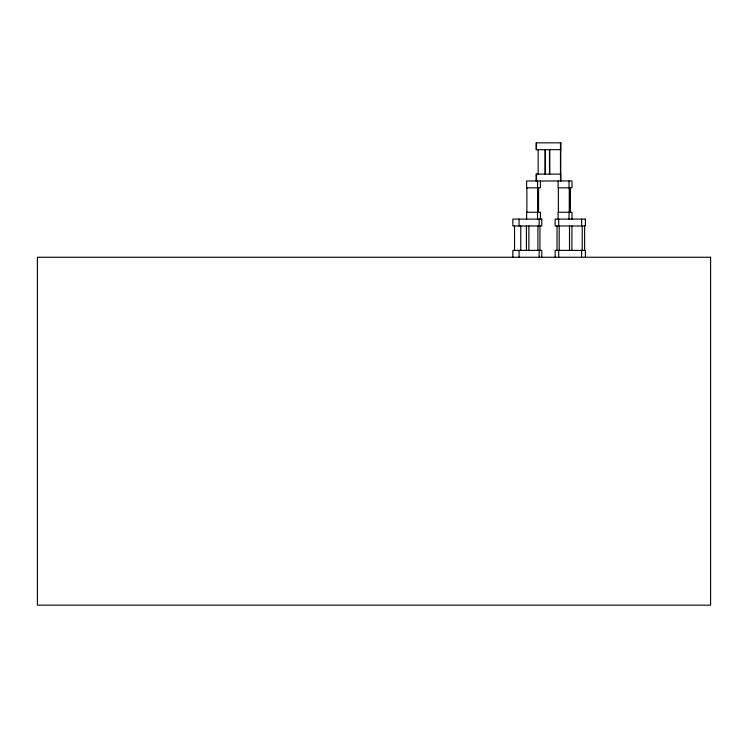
<?xml version="1.0" encoding="UTF-8"?>
<svg xmlns="http://www.w3.org/2000/svg" width="748" height="748" viewBox="0 0 748 748"><rect width="100%" height="100%" fill="white"/><g stroke="black" fill="none" stroke-linecap="round" stroke-linejoin="round"><path stroke-width="1.12" d="M585.413 257.256L585.413 250.384L555.156 250.384L555.156 257.256M584.618 225.98L584.618 250.384M582.243 225.98L582.243 250.384M581.617 219.108L581.617 225.98M581.617 250.384L581.617 257.256M571.996 219.108L571.996 212.245L558.101 212.245L558.101 219.108M571.93 225.98L571.865 250.384M570.098 187.842L570.098 212.245M569.929 187.842L569.929 212.245M569.499 225.98L569.499 250.384M569.256 187.842L569.256 212.245M569.004 180.969L569.004 187.842M569.004 212.245L569.004 219.108M560.897 180.969L560.897 174.106L536.092 174.106L536.092 180.969M560.729 149.694L560.729 174.106M560.486 142.831L560.486 149.694M560.486 174.106L560.486 180.969M560.476 149.694L560.476 174.106M559.186 225.98L559.186 250.384M558.709 219.108L558.709 225.98M558.709 250.384L558.709 257.256M558.354 187.842L558.354 212.245M558.101 180.969L558.101 187.842L571.996 187.842L571.996 180.969L526.629 180.969L526.629 187.842L540.402 187.842L540.402 180.969M557.026 225.98L557.026 250.384M549.752 149.694L549.752 174.106M549.5 149.694L549.5 174.106M545.423 149.694L545.423 174.106M545.011 149.694L545.011 174.106M541.776 257.256L541.776 250.384L512.838 250.384L512.838 257.256M540.402 219.108L540.402 212.245L526.629 212.245L526.629 219.108M539.953 225.98L539.953 250.384M539.168 219.108L539.168 225.98M539.168 250.384L539.168 257.256M538.588 187.842L538.588 212.245M538.336 187.842L538.336 212.245M538.158 149.694L538.158 174.106M537.915 225.98L537.915 250.384M537.775 187.842L537.775 212.245M537.532 180.969L537.532 187.842M537.532 212.245L537.532 219.108M536.503 142.831L536.503 149.694M536.503 174.106L536.503 180.969M528.873 225.98L528.873 250.384M526.873 187.842L526.873 212.245M526.414 225.98L526.414 250.384M520.767 225.98L520.767 250.384M519.065 219.108L519.065 225.98M519.065 250.384L519.065 257.256M514.53 225.98L514.53 250.384M560.897 142.831L536.092 142.831L536.092 149.694L560.897 149.694L560.897 142.831M541.776 219.108L512.838 219.108L512.838 225.98L541.776 225.98L541.776 219.108M585.413 219.108L555.156 219.108L555.156 225.98L585.413 225.98L585.413 219.108M710.6 257.256L37.4 257.256L37.4 605.169L710.6 605.169L710.6 257.256"/></g></svg>
